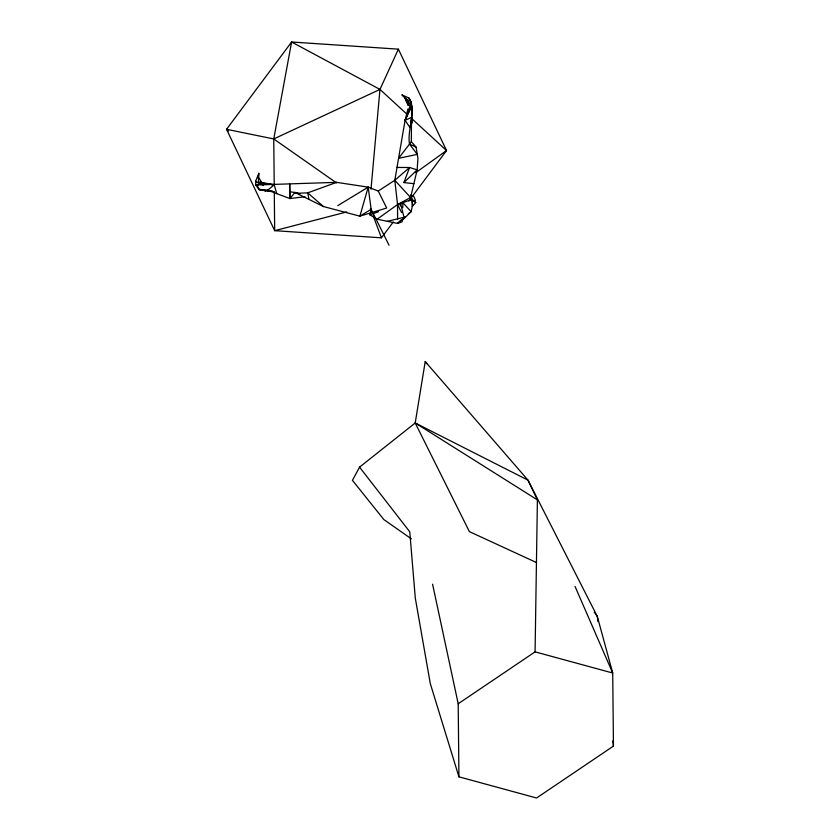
<?xml version="1.0" encoding="UTF-8"?>
<svg xmlns="http://www.w3.org/2000/svg" width="840" height="840" viewBox="0 0 840 840"><rect width="100%" height="100%" fill="white"/><g stroke="black" fill="none" stroke-linecap="round" stroke-linejoin="round"><path stroke-width="1.26" d="M411.506 118.241L411.348 141.687L416.042 147.095L417.291 154.382L398.57 158.309L409.5 144.102C407.001 128.646 416.787 112.77 409.007 98.059L402.056 94.92L407.841 100.779L409.899 99.782L412.282 110.702L412.01 115.742M411.38 538.86L383.849 519.582L352.433 480.333L359.552 467.156L415.212 422.971L528.003 480.155L597.303 616.424L612.717 673.019L613.452 746.099L536.571 798L458.934 776.832L458.199 703.763L535.08 651.861L537.401 499.884L528.003 480.155L425.219 361.557L415.212 422.971L469.392 531.625L536.109 562.38M410.613 195.017L410.582 197.505L397.541 204.561L377.16 219.209L369.925 214.872L371.144 209.328L368.183 187.142L336.651 182.353L255.77 184.978L255.644 181.209L258.815 173.303L258.458 181.892L274.218 184.81L276.738 193.641L289.884 198.544L304.868 196.76M402.769 207.638L402.854 202.681L411.138 211.659L402.581 220.017L402.034 221.844L397.604 223.44L377.16 219.209M407.978 108.906L405.09 120.309L409.668 127.113L411.6 123.291L411.873 118.251M371.007 189.178L379.964 89.418L398.391 49.161L291.606 42L226.548 129.297L274.68 230.664L381.465 237.825L393.225 222.043M411.18 120.75L411.6 123.291L412.209 117.138L405.09 120.309L394.8 180.275L397.541 204.561L397.593 219.66M258.321 177.177L258.815 173.303M400.26 205.968L400.638 203.469L403.651 215.985M258.227 184.958L255.77 184.978L258.983 189.546L267.677 190.197L274.218 184.81L273.756 138.947L291.606 42L379.964 89.418L406.969 114.219M408.555 112.098L411.757 106.134L405.09 120.309L408.555 112.098L409.952 104.927L407.957 100.328L402.056 94.92M410.351 200.246L412.072 198.46L412.262 206.419L411.138 211.659L408.209 213.885M389.067 245.259L371.144 209.328L359.887 216.164L386.705 208.026L378.252 191.058L368.183 187.142L359.887 216.164L323.421 206.535L294.945 192.465L289.81 191.803L289.695 184.202L289.884 198.544L294.945 192.465L299.922 193.872M413.868 183.687L403.882 182.584L409.584 167.517L417.165 169.859L410.582 197.505L394.8 180.275L378.252 191.058M412.262 206.419L415.748 202.566L412.031 199.437L397.541 204.561L401.615 212.625M258.163 178.469L258.636 177.597L261.776 182.501M408.901 201.012L446.534 150.528L398.391 49.161M403.882 182.584L417.165 169.859L417.911 158.498L417.291 154.382L409.5 144.102L411.348 141.687M401.226 219.891L397.604 223.44L404.995 217.025L403.945 217.234M394.8 180.275L409.584 167.517L396.995 167.444M414.582 201.002L415.464 200.256L413.616 196.056L411.673 195.405M415.947 172.567L446.534 150.528L411.8 118.639M337.764 205.643L368.183 187.142M228.47 131.072L226.548 129.297L273.756 138.947L379.964 89.418M369.925 214.872L378.546 211.649M336.651 182.353L307.734 192.843L297.812 193.284L294.945 192.465M346.742 211.932L274.68 230.664L274.281 191.52M387.377 221.319L404.995 217.025M271.761 184.832L274.218 184.81L257.197 182.375L255.644 181.209M265.566 190.838L273.042 191.425L258.983 189.546L265.566 190.838L260.232 189.336M269.881 190.638L267.677 190.197L276.738 193.641M535.08 651.861L612.717 673.019L575.053 586.457M409.5 144.102L416.042 147.095M257.197 182.375L263.319 185.241M415.212 422.971L537.401 499.884M273.756 138.947L336.514 182.921M415.748 202.566L412.031 199.437L412.64 205.706M323.421 206.535L307.734 192.843L308.994 199.437M407.904 104.843L408.629 105.514L404.513 97.167L407.894 100.548L407.904 104.843L404.513 97.167M359.552 467.156L409.763 531.804L415.296 598.08L430.3 683.592L458.934 776.832M594.29 612.192L597.303 616.424L597.944 621.611M425.219 361.557L426.678 363.709M409.007 98.059L411.212 101.819L412.282 110.702M257.88 186.827L259.172 189.032M370.419 208.467L371.343 210.914M373.181 215.806L381.465 237.825M432.579 584.199L458.199 703.763M612.812 740.912L613.452 746.099M411.317 119.374L411.6 123.291M411.212 101.819L411.348 109.4M289.81 191.803L289.884 198.544"/></g></svg>
